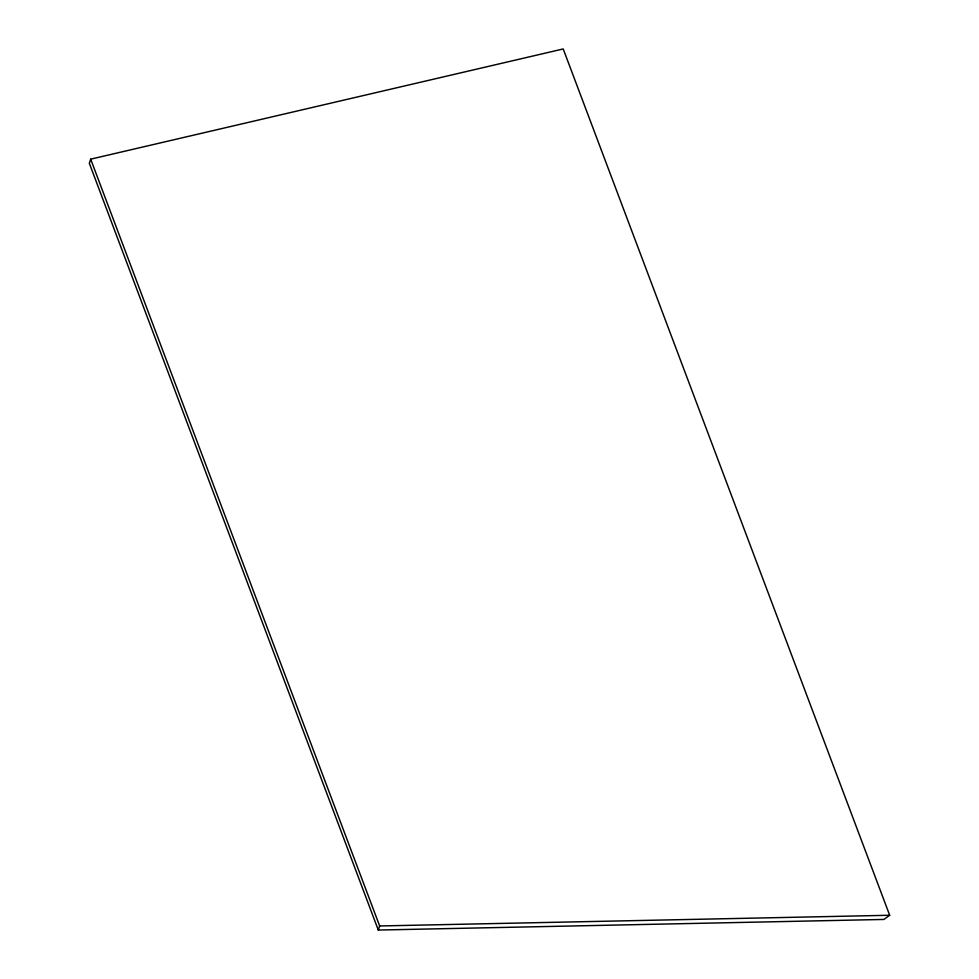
<?xml version="1.0" encoding="UTF-8"?>
<svg xmlns="http://www.w3.org/2000/svg" width="979" height="979" viewBox="0 0 979 979"><rect width="100%" height="100%" fill="white"/><g stroke="black" fill="none" stroke-linecap="round" stroke-linejoin="round"><path stroke-width="1.47" d="M90.68 159.161L89.322 163.248L378.286 930.05L883.915 919.44L889.678 915.267L563.206 48.95L90.68 159.161L379.644 925.963L378.286 930.05M379.644 925.963L889.678 915.267"/></g></svg>
